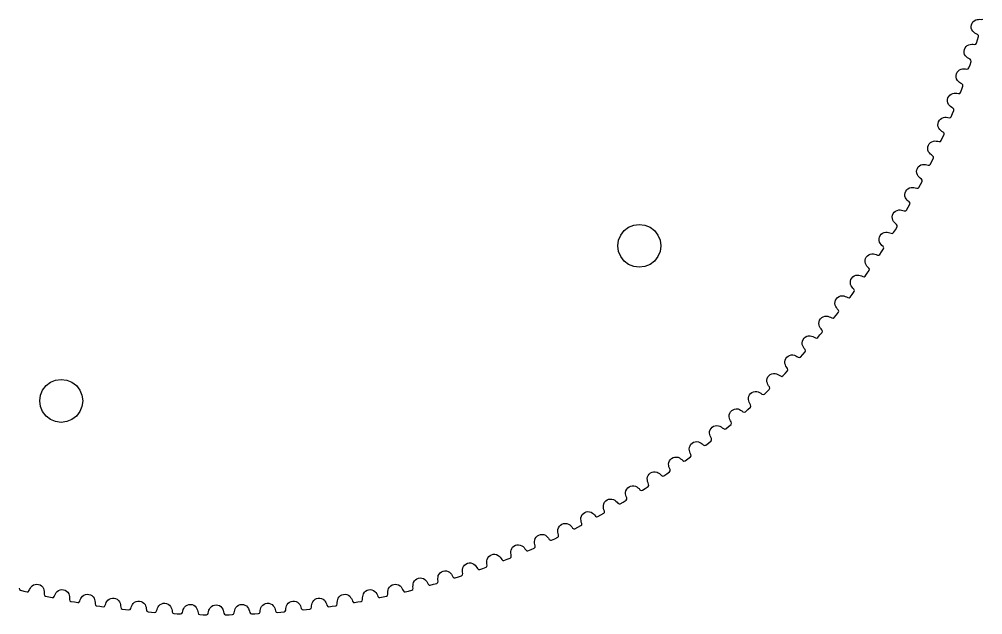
# Model space of a CAD drawing. Header units: metres. Extents: x -61 to 61, y -61 to 61.
# Drawn here: x -15.1 to 58.9, y -60.9 to -15.1 of the extents above; entities that cross this region are included whole.
import ezdxf

# ---------------------------------------------------------------- set-up
doc = ezdxf.new("R2010")
doc.units = ezdxf.units.M

msp = doc.modelspace()

# ---------------------------------------------------------------- linework, layer by layer
for p, q in [((58.0493, -15.5542), (58.0961, -15.4351)), ((58.0961, -15.4351), (58.1688, -15.3291)), ((58.1688, -15.3291), (58.2652, -15.2413)), ((58.2652, -15.2413), (58.3832, -15.1762)), ((58.3832, -15.1762), (58.4897, -15.1498)), ((58.4897, -15.1498), (58.5979, -15.1348)), ((58.5979, -15.1348), (58.7071, -15.1316)), ((58.7071, -15.1316), (58.8165, -15.1404)), ((58.8165, -15.1404), (58.9194, -15.1167)), ((58.0303, -15.6809), (58.0493, -15.5542)), ((58.0402, -15.809), (58.0303, -15.6809)), ((58.0798, -15.9333), (58.0402, -15.809)), ((58.1495, -16.0486), (58.0798, -15.9333)), ((58.2284, -16.1247), (58.1495, -16.0486)), ((58.3147, -16.1918), (58.2284, -16.1247)), ((58.4077, -16.2492), (58.3147, -16.1918)), ((58.5068, -16.2962), (58.4077, -16.2492)), ((58.3933, -17.0364), (58.4492, -16.9633)), ((58.4492, -16.9633), (58.5221, -16.7119)), ((58.5841, -16.3683), (58.5068, -16.2962)), ((58.5221, -16.7119), (58.5929, -16.4598)), ((58.5929, -16.4598), (58.5841, -16.3683)), ((57.4861, -17.5712), (57.5093, -17.4452)), ((57.4919, -17.6995), (57.4861, -17.5712)), ((57.5273, -17.8251), (57.4919, -17.6995)), ((57.5093, -17.4452), (57.56, -17.3277)), ((57.56, -17.3277), (57.6361, -17.2241)), ((57.6361, -17.2241), (57.7353, -17.1395)), ((57.7353, -17.1395), (57.8554, -17.0784)), ((57.8554, -17.0784), (57.9627, -17.0554)), ((57.9627, -17.0554), (58.0714, -17.044)), ((58.0714, -17.044), (58.1806, -17.0443)), ((58.1806, -17.0443), (58.2896, -17.0567)), ((58.2896, -17.0567), (58.3933, -17.0364)), ((57.5932, -17.9426), (57.5273, -17.8251)), ((57.6697, -18.0212), (57.5932, -17.9426)), ((57.7537, -18.0912), (57.6697, -18.0212)), ((57.8447, -18.1516), (57.7537, -18.0912)), ((57.9422, -18.2018), (57.8447, -18.1516)), ((58.0171, -18.2763), (57.9422, -18.2018)), ((57.944, -18.6177), (58.023, -18.3681)), ((58.023, -18.3681), (58.0171, -18.2763)), ((56.9077, -19.3176), (56.9623, -19.2017)), ((56.9623, -19.2017), (57.0417, -19.1007)), ((57.0417, -19.1007), (57.1436, -19.0193)), ((57.1436, -19.0193), (57.2656, -18.9622)), ((57.2656, -18.9622), (57.3736, -18.9428)), ((57.3736, -18.9428), (57.4826, -18.9349)), ((57.4826, -18.9349), (57.5918, -18.9388)), ((57.5918, -18.9388), (57.7003, -18.9548)), ((57.7003, -18.9548), (57.8046, -18.9378)), ((57.8046, -18.9378), (57.8629, -18.8666)), ((57.8629, -18.8666), (57.944, -18.6177)), ((56.8804, -19.4427), (56.9077, -19.3176)), ((56.882, -19.5712), (56.8804, -19.4427)), ((56.9133, -19.6978), (56.882, -19.5712)), ((56.9753, -19.8174), (56.9133, -19.6978)), ((57.0492, -19.8985), (56.9753, -19.8174)), ((57.1308, -19.9711), (57.0492, -19.8985)), ((57.2198, -20.0345), (57.1308, -19.9711)), ((57.2146, -20.7497), (57.3038, -20.5036)), ((57.3157, -20.0879), (57.2198, -20.0345)), ((57.3038, -20.5036), (57.391, -20.2568)), ((57.3881, -20.1648), (57.3157, -20.0879)), ((57.391, -20.2568), (57.3881, -20.1648)), ((56.2112, -21.4218), (56.2139, -21.2934)), ((56.2384, -21.5494), (56.2112, -21.4218)), ((56.2139, -21.2934), (56.2452, -21.1692)), ((56.2452, -21.1692), (56.3035, -21.0552)), ((56.3035, -21.0552), (56.3862, -20.9568)), ((56.3862, -20.9568), (56.4907, -20.8788)), ((56.4907, -20.8788), (56.6145, -20.8257)), ((56.6145, -20.8257), (56.7231, -20.8098)), ((56.7231, -20.8098), (56.8323, -20.8055)), ((56.8323, -20.8055), (56.9413, -20.813)), ((56.9413, -20.813), (57.0492, -20.8325)), ((57.0492, -20.8325), (57.154, -20.819)), ((57.154, -20.819), (57.2146, -20.7497)), ((56.2964, -21.6709), (56.2384, -21.5494)), ((56.3676, -21.7544), (56.2964, -21.6709)), ((56.4468, -21.8297), (56.3676, -21.7544)), ((56.5337, -21.896), (56.4468, -21.8297)), ((56.6277, -21.9524), (56.5337, -21.896)), ((56.6022, -22.3676), (56.6974, -22.1237)), ((56.6976, -22.0317), (56.6277, -21.9524)), ((56.6974, -22.1237), (56.6976, -22.0317)), ((55.5224, -22.9981), (55.5844, -22.8861)), ((55.5844, -22.8861), (55.6703, -22.7905)), ((55.6703, -22.7905), (55.7773, -22.716)), ((55.7773, -22.716), (55.9028, -22.6669)), ((55.9028, -22.6669), (56.0118, -22.6546)), ((56.0118, -22.6546), (56.1211, -22.6539)), ((56.1211, -22.6539), (56.2298, -22.6649)), ((56.2298, -22.6649), (56.3371, -22.688)), ((56.3371, -22.688), (56.4422, -22.6779)), ((56.4422, -22.6779), (56.505, -22.6107)), ((56.505, -22.6107), (56.6022, -22.3676)), ((55.4802, -23.2495), (55.487, -23.1212)), ((55.5032, -23.3779), (55.4802, -23.2495)), ((55.487, -23.1212), (55.5224, -22.9981)), ((55.5572, -23.5013), (55.5032, -23.3779)), ((55.6256, -23.5871), (55.5572, -23.5013)), ((55.7023, -23.6649), (55.6256, -23.5871)), ((55.787, -23.7339), (55.7023, -23.6649)), ((55.735, -24.4473), (55.8401, -24.2076)), ((55.8791, -23.7935), (55.787, -23.7339)), ((55.8401, -24.2076), (55.9432, -23.9669)), ((55.9464, -23.875), (55.8791, -23.7935)), ((55.9432, -23.9669), (55.9464, -23.875)), ((54.6898, -25.0523), (54.7008, -24.9243)), ((54.7085, -25.1814), (54.6898, -25.0523)), ((54.7008, -24.9243), (54.7402, -24.8025)), ((54.7402, -24.8025), (54.8059, -24.6925)), ((54.8059, -24.6925), (54.8948, -24.5998)), ((54.8948, -24.5998), (55.0042, -24.5288)), ((55.0042, -24.5288), (55.1313, -24.4839)), ((55.1313, -24.4839), (55.2406, -24.4752)), ((55.2406, -24.4752), (55.3499, -24.478)), ((55.3499, -24.478), (55.4581, -24.4926)), ((55.4581, -24.4926), (55.5646, -24.5191)), ((55.5646, -24.5191), (55.67, -24.5125)), ((55.67, -24.5125), (55.735, -24.4473)), ((54.7585, -25.3065), (54.7085, -25.1814)), ((54.8241, -25.3945), (54.7585, -25.3065)), ((54.8982, -25.4748), (54.8241, -25.3945)), ((54.9806, -25.5465), (54.8982, -25.4748)), ((55.0707, -25.6091), (54.9806, -25.5465)), ((55.0181, -26.0216), (55.1291, -25.7845)), ((55.1353, -25.6927), (55.0707, -25.6091)), ((55.1291, -25.7845), (55.1353, -25.6927)), ((53.856, -26.7007), (53.8994, -26.5802)), ((53.8994, -26.5802), (53.9686, -26.4725)), ((53.9686, -26.4725), (54.0605, -26.3827)), ((54.0605, -26.3827), (54.1722, -26.3154)), ((54.1722, -26.3154), (54.3006, -26.2746)), ((54.3006, -26.2746), (54.4102, -26.2695)), ((54.4102, -26.2695), (54.5193, -26.2759)), ((54.5193, -26.2759), (54.6271, -26.294)), ((54.6271, -26.294), (54.7326, -26.324)), ((54.7326, -26.324), (54.8382, -26.3208)), ((54.8382, -26.3208), (54.9052, -26.2579)), ((54.9052, -26.2579), (55.0181, -26.0216)), ((53.8408, -26.8283), (53.856, -26.7007)), ((53.8553, -26.9579), (53.8408, -26.8283)), ((53.9012, -27.0846), (53.8553, -26.9579)), ((53.9638, -27.1747), (53.9012, -27.0846)), ((54.0353, -27.2573), (53.9638, -27.1747)), ((54.1153, -27.3318), (54.0353, -27.2573)), ((54.2033, -27.3972), (54.1153, -27.3318)), ((54.2651, -27.4829), (54.2033, -27.3972)), ((53.0736, -28.2241), (53.1684, -28.1374)), ((53.1684, -28.1374), (53.2822, -28.0737)), ((53.2822, -28.0737), (53.4119, -28.0372)), ((53.4119, -28.0372), (53.5216, -28.0357)), ((53.5216, -28.0357), (53.6304, -28.0456)), ((53.6304, -28.0456), (53.7375, -28.0673)), ((53.7375, -28.0673), (53.842, -28.1007)), ((53.842, -28.1007), (53.9476, -28.101)), ((53.9476, -28.101), (54.0167, -28.0403)), ((54.0167, -28.0403), (54.1373, -27.8078)), ((54.1373, -27.8078), (54.256, -27.5745)), ((54.256, -27.5745), (54.2651, -27.4829)), ((52.9342, -28.5756), (52.9536, -28.4486)), ((52.9445, -28.7056), (52.9342, -28.5756)), ((52.9862, -28.8337), (52.9445, -28.7056)), ((52.9536, -28.4486), (53.0008, -28.3295)), ((53.0458, -28.9258), (52.9862, -28.8337)), ((53.0008, -28.3295), (53.0736, -28.2241)), ((53.1146, -29.0107), (53.0458, -28.9258)), ((53.0703, -29.7926), (53.1984, -29.5643)), ((53.192, -29.0878), (53.1146, -29.0107)), ((53.2779, -29.156), (53.192, -29.0878)), ((53.1984, -29.5643), (53.3247, -29.3349)), ((53.3368, -29.2437), (53.2779, -29.156)), ((53.3247, -29.3349), (53.3368, -29.2437)), ((51.9709, -30.2922), (51.9944, -30.1659)), ((51.9769, -30.4225), (51.9709, -30.2922)), ((51.9944, -30.1659), (52.0455, -30.0485)), ((52.0455, -30.0485), (52.1217, -29.9455)), ((52.1217, -29.9455), (52.2193, -29.862)), ((52.2193, -29.862), (52.3351, -29.8021)), ((52.3351, -29.8021), (52.4659, -29.7698)), ((52.4659, -29.7698), (52.5756, -29.7718)), ((52.5756, -29.7718), (52.6841, -29.7854)), ((52.6841, -29.7854), (52.7904, -29.8105)), ((52.7904, -29.8105), (52.8937, -29.8473)), ((52.8937, -29.8473), (52.9993, -29.8511)), ((52.9993, -29.8511), (53.0703, -29.7926)), ((31.3602, -31.3602), (31.7019, -31.098)), ((31.7019, -31.098), (32.0999, -30.9331)), ((32.0999, -30.9331), (32.5269, -30.8769)), ((32.5269, -30.8769), (32.9539, -30.9331)), ((32.9539, -30.9331), (33.3519, -31.098)), ((33.3519, -31.098), (33.6936, -31.3602)), ((52.0144, -30.5519), (51.9769, -30.4225)), ((52.071, -30.6459), (52.0144, -30.5519)), ((52.1369, -30.7331), (52.071, -30.6459)), ((52.2118, -30.8126), (52.1369, -30.7331)), ((52.2026, -31.2891), (52.3363, -31.0639)), ((52.2954, -30.8836), (52.2118, -30.8126)), ((52.3514, -30.9732), (52.2954, -30.8836)), ((52.3363, -31.0639), (52.3514, -30.9732)), ((30.9331, -32.0999), (31.098, -31.7019)), ((31.098, -31.7019), (31.3602, -31.3602)), ((33.6936, -31.3602), (33.9558, -31.7019)), ((33.9558, -31.7019), (34.1207, -32.0999)), ((50.9796, -31.851), (51.0345, -31.7353)), ((51.0345, -31.7353), (51.114, -31.6349)), ((51.114, -31.6349), (51.2143, -31.5546)), ((51.2143, -31.5546), (51.332, -31.4985)), ((51.332, -31.4985), (51.4638, -31.4705)), ((51.4638, -31.4705), (51.5733, -31.4761)), ((51.5733, -31.4761), (51.6813, -31.4932)), ((51.6813, -31.4932), (51.7868, -31.5218)), ((51.7868, -31.5218), (51.8888, -31.562)), ((51.8888, -31.562), (51.9942, -31.5692)), ((51.9942, -31.5692), (52.0671, -31.513)), ((52.0671, -31.513), (52.2026, -31.2891)), ((30.8769, -32.5269), (30.9331, -32.0999)), ((30.9331, -32.9539), (30.8769, -32.5269)), ((34.1207, -32.0999), (34.1769, -32.5269)), ((34.1769, -32.5269), (34.1207, -32.9539)), ((50.9519, -31.9764), (50.9796, -31.851)), ((50.9537, -32.1069), (50.9519, -31.9764)), ((50.9869, -32.2374), (50.9537, -32.1069)), ((51.0404, -32.3332), (50.9869, -32.2374)), ((51.1035, -32.4225), (51.0404, -32.3332)), ((51.1757, -32.5044), (51.1035, -32.4225)), ((51.2569, -32.5781), (51.1757, -32.5044)), ((51.31, -32.6695), (51.2569, -32.5781)), ((31.098, -33.3519), (30.9331, -32.9539)), ((34.1207, -32.9539), (33.9558, -33.3519)), ((49.9688, -33.3881), (50.0516, -33.2903)), ((50.0516, -33.2903), (50.1544, -33.2133)), ((50.1544, -33.2133), (50.2739, -33.1611)), ((50.2739, -33.1611), (50.4066, -33.1375)), ((50.4066, -33.1375), (50.5159, -33.1467)), ((50.5159, -33.1467), (50.6232, -33.1673)), ((50.6232, -33.1673), (50.7277, -33.1993)), ((50.7277, -33.1993), (50.8284, -33.2428)), ((50.8284, -33.2428), (50.9335, -33.2535)), ((50.9335, -33.2535), (51.0082, -33.1998)), ((51.0082, -33.1998), (51.1509, -32.9803)), ((51.1509, -32.9803), (51.2919, -32.7597)), ((51.2919, -32.7597), (51.31, -32.6695)), ((31.3602, -33.6936), (31.098, -33.3519)), ((31.7019, -33.9558), (31.3602, -33.6936)), ((32.0999, -34.1207), (31.7019, -33.9558)), ((33.3519, -33.9558), (32.9539, -34.1207)), ((33.6936, -33.6936), (33.3519, -33.9558)), ((33.9558, -33.3519), (33.6936, -33.6936)), ((49.8759, -33.7568), (49.8784, -33.6264)), ((49.9048, -33.8884), (49.8759, -33.7568)), ((49.8784, -33.6264), (49.9102, -33.502)), ((49.9551, -33.9859), (49.9048, -33.8884)), ((49.9102, -33.502), (49.9688, -33.3881)), ((50.0153, -34.0772), (49.9551, -33.9859)), ((32.5269, -34.1769), (32.0999, -34.1207)), ((32.9539, -34.1207), (32.5269, -34.1769)), ((49.0408, -34.8366), (49.162, -34.7883)), ((49.162, -34.7883), (49.2953, -34.769)), ((49.2953, -34.769), (49.4043, -34.7818)), ((49.4043, -34.7818), (49.5109, -34.8059)), ((49.8946, -34.851), (50.0445, -34.6363)), ((50.0848, -34.1614), (50.0153, -34.0772)), ((50.0445, -34.6363), (50.1926, -34.4204)), ((50.1636, -34.2378), (50.0848, -34.1614)), ((50.2136, -34.3308), (50.1636, -34.2378)), ((50.1926, -34.4204), (50.2136, -34.3308)), ((48.7447, -35.3706), (48.7515, -35.2404)), ((48.7693, -35.5031), (48.7447, -35.3706)), ((48.7515, -35.2404), (48.7873, -35.117)), ((48.8164, -35.6022), (48.7693, -35.5031)), ((48.7873, -35.117), (48.8497, -35.0052)), ((48.8497, -35.0052), (48.9355, -34.9101)), ((48.9355, -34.9101), (49.0408, -34.8366)), ((49.5109, -34.8059), (49.6143, -34.8413)), ((49.6143, -34.8413), (49.7135, -34.8881)), ((49.7135, -34.8881), (49.8182, -34.9022)), ((49.8182, -34.9022), (49.8946, -34.851)), ((48.7276, -36.4648), (48.8844, -36.2551)), ((48.8735, -35.6954), (48.8164, -35.6022)), ((48.9403, -35.7819), (48.8735, -35.6954)), ((48.8844, -36.2551), (49.0395, -36.0442)), ((49.0165, -35.8607), (48.9403, -35.7819)), ((49.0634, -35.9554), (49.0165, -35.8607)), ((49.0395, -36.0442), (49.0634, -35.9554)), ((47.5613, -36.9466), (47.5723, -36.8166)), ((47.5816, -37.0798), (47.5613, -36.9466)), ((47.5723, -36.8166), (47.6122, -36.6945)), ((47.6122, -36.6945), (47.6782, -36.5847)), ((47.6782, -36.5847), (47.7671, -36.4926)), ((47.7671, -36.4926), (47.8748, -36.4225)), ((47.8748, -36.4225), (47.9974, -36.3782)), ((47.9974, -36.3782), (48.1313, -36.3633)), ((48.1313, -36.3633), (48.2398, -36.3796)), ((48.2398, -36.3796), (48.3456, -36.4072)), ((48.3456, -36.4072), (48.4477, -36.446)), ((48.4477, -36.446), (48.5453, -36.496)), ((48.5453, -36.496), (48.6495, -36.5135)), ((48.6495, -36.5135), (48.7276, -36.4648)), ((47.6254, -37.1803), (47.5816, -37.0798)), ((47.6794, -37.2754), (47.6254, -37.1803)), ((47.672, -37.8352), (47.8339, -37.6294)), ((47.7433, -37.364), (47.6794, -37.2754)), ((47.8169, -37.4453), (47.7433, -37.364)), ((47.8607, -37.5415), (47.8169, -37.4453)), ((47.8339, -37.6294), (47.8607, -37.5415)), ((46.327, -38.483), (46.3423, -38.3534)), ((46.3429, -38.6168), (46.327, -38.483)), ((46.3423, -38.3534), (46.386, -38.2327)), ((46.386, -38.2327), (46.4556, -38.1252)), ((46.4556, -38.1252), (46.5475, -38.0359)), ((46.5475, -38.0359), (46.6574, -37.9694)), ((46.6574, -37.9694), (46.7815, -37.9292)), ((46.7815, -37.9292), (46.9158, -37.9187)), ((46.9158, -37.9187), (47.0237, -37.9385)), ((47.0237, -37.9385), (47.1285, -37.9695)), ((47.1285, -37.9695), (47.2293, -38.0116)), ((47.2293, -38.0116), (47.3252, -38.0648)), ((47.3252, -38.0648), (47.4288, -38.0857)), ((47.4288, -38.0857), (47.5084, -38.0396)), ((47.5084, -38.0396), (47.672, -37.8352)), ((46.3834, -38.7187), (46.3429, -38.6168)), ((46.4343, -38.8154), (46.3834, -38.7187)), ((46.4085, -39.3747), (46.5771, -39.1744)), ((46.4952, -38.9061), (46.4343, -38.8154)), ((46.5661, -38.9898), (46.4952, -38.9061)), ((46.6068, -39.0873), (46.5661, -38.9898)), ((46.5771, -39.1744), (46.6068, -39.0873)), ((45.043, -39.9781), (45.0625, -39.8492)), ((45.0546, -40.1124), (45.043, -39.9781)), ((45.0625, -39.8492), (45.1103, -39.7299)), ((45.1103, -39.7299), (45.1833, -39.6247)), ((45.1833, -39.6247), (45.2781, -39.5386)), ((45.2781, -39.5386), (45.3901, -39.4757)), ((45.3901, -39.4757), (45.5154, -39.4395)), ((45.5154, -39.4395), (45.65, -39.4334)), ((45.65, -39.4334), (45.7572, -39.4568)), ((45.7572, -39.4568), (45.8609, -39.4912)), ((45.8609, -39.4912), (45.9603, -39.5366)), ((45.9603, -39.5366), (46.0544, -39.5929)), ((46.0544, -39.5929), (46.1573, -39.6171)), ((46.1573, -39.6171), (46.2384, -39.5736)), ((46.2384, -39.5736), (46.4085, -39.3747)), ((45.0917, -40.2156), (45.0546, -40.1124)), ((45.1394, -40.3139), (45.0917, -40.2156)), ((45.0954, -40.8721), (45.2704, -40.6774)), ((45.1974, -40.4065), (45.1394, -40.3139)), ((45.2655, -40.4925), (45.1974, -40.4065)), ((45.3029, -40.5913), (45.2655, -40.4925)), ((45.2704, -40.6774), (45.3029, -40.5913)), ((43.7109, -41.4305), (43.7346, -41.3022)), ((43.718, -41.565), (43.7109, -41.4305)), ((43.7346, -41.3022), (43.7862, -41.1846)), ((43.7862, -41.1846), (43.8627, -41.0819)), ((43.8627, -41.0819), (43.9602, -40.9988)), ((43.9602, -40.9988), (44.0742, -40.9397)), ((44.0742, -40.9397), (44.2006, -40.9076)), ((44.2006, -40.9076), (44.3353, -40.9059)), ((44.3353, -40.9059), (44.4417, -40.9328)), ((44.4417, -40.9328), (44.5443, -40.9706)), ((44.5443, -40.9706), (44.6421, -41.0192)), ((44.6421, -41.0192), (44.7343, -41.0785)), ((44.7343, -41.0785), (44.8363, -41.1061)), ((44.8363, -41.1061), (44.9187, -41.0654)), ((44.9187, -41.0654), (45.0954, -40.8721)), ((43.7518, -41.6694), (43.718, -41.565)), ((43.7339, -42.3257), (43.9153, -42.1368)), ((43.7962, -41.7693), (43.7518, -41.6694)), ((43.8511, -41.8637), (43.7962, -41.7693)), ((43.9164, -41.9519), (43.8511, -41.8637)), ((43.9153, -42.1368), (43.9506, -42.0519)), ((43.9506, -42.0519), (43.9164, -41.9519)), ((-12.7307, -43.0036), (-12.3327, -42.8388)), ((-12.3327, -42.8388), (-11.9057, -42.7826)), ((-11.9057, -42.7826), (-11.4786, -42.8388)), ((-11.4786, -42.8388), (-11.0807, -43.0036)), ((42.3319, -42.8385), (42.3598, -42.7111)), ((42.3346, -42.9732), (42.3319, -42.8385)), ((42.3598, -42.7111), (42.4152, -42.5952)), ((42.4152, -42.5952), (42.495, -42.495)), ((42.495, -42.495), (42.5952, -42.4152)), ((42.5952, -42.4152), (42.7111, -42.3598)), ((42.7111, -42.3598), (42.8385, -42.3319)), ((42.8385, -42.3319), (42.9732, -42.3346)), ((42.9732, -42.3346), (43.0786, -42.365)), ((43.0786, -42.365), (43.1799, -42.4061)), ((43.1799, -42.4061), (43.2761, -42.4579)), ((43.2761, -42.4579), (43.3663, -42.5202)), ((43.3663, -42.5202), (43.4674, -42.5511)), ((43.4674, -42.5511), (43.5511, -42.513)), ((43.5511, -42.513), (43.7339, -42.3257)), ((-13.4995, -44.0055), (-13.3346, -43.6076)), ((-13.3346, -43.6076), (-13.0724, -43.2659)), ((-13.0724, -43.2659), (-12.7307, -43.0036)), ((-11.0807, -43.0036), (-10.7389, -43.2659)), ((-10.7389, -43.2659), (-10.4767, -43.6076)), ((-10.4767, -43.6076), (-10.3119, -44.0055)), ((42.3257, -43.7339), (42.513, -43.5511)), ((42.365, -43.0786), (42.3346, -42.9732)), ((42.4061, -43.1799), (42.365, -43.0786)), ((42.4579, -43.2761), (42.4061, -43.1799)), ((42.5202, -43.3663), (42.4579, -43.2761)), ((42.513, -43.5511), (42.5511, -43.4674)), ((42.5511, -43.4674), (42.5202, -43.3663)), ((-13.5557, -44.4326), (-13.4995, -44.0055)), ((-10.3119, -44.0055), (-10.2557, -44.4326)), ((40.9059, -44.3353), (40.9076, -44.2006)), ((40.9328, -44.4417), (40.9059, -44.3353)), ((40.9076, -44.2006), (40.9397, -44.0742)), ((40.9397, -44.0742), (40.9988, -43.9602)), ((40.9988, -43.9602), (41.0819, -43.8627)), ((41.0819, -43.8627), (41.1846, -43.7862)), ((41.1846, -43.7862), (41.3022, -43.7346)), ((41.3022, -43.7346), (41.4305, -43.7109)), ((41.4305, -43.7109), (41.565, -43.718)), ((41.565, -43.718), (41.6694, -43.7518)), ((41.6694, -43.7518), (41.7693, -43.7962)), ((41.7693, -43.7962), (41.8637, -43.8511)), ((41.8637, -43.8511), (41.9519, -43.9164)), ((41.9519, -43.9164), (42.0519, -43.9506)), ((42.0519, -43.9506), (42.1368, -43.9153)), ((42.1368, -43.9153), (42.3257, -43.7339)), ((-13.4995, -44.8596), (-13.5557, -44.4326)), ((-13.3346, -45.2576), (-13.4995, -44.8596)), ((-10.3119, -44.8596), (-10.4767, -45.2576)), ((-10.2557, -44.4326), (-10.3119, -44.8596)), ((39.6247, -45.1833), (39.7299, -45.1103)), ((39.7299, -45.1103), (39.8492, -45.0625)), ((39.8492, -45.0625), (39.9781, -45.043)), ((39.9781, -45.043), (40.1124, -45.0546)), ((40.1124, -45.0546), (40.2156, -45.0917)), ((40.2156, -45.0917), (40.3139, -45.1394)), ((40.3139, -45.1394), (40.4065, -45.1974)), ((40.6774, -45.2704), (40.8721, -45.0954)), ((40.8721, -45.0954), (41.0654, -44.9187)), ((40.9706, -44.5443), (40.9328, -44.4417)), ((41.0192, -44.6421), (40.9706, -44.5443)), ((41.0785, -44.7343), (41.0192, -44.6421)), ((41.0654, -44.9187), (41.1061, -44.8363)), ((41.1061, -44.8363), (41.0785, -44.7343)), ((-13.0724, -45.5993), (-13.3346, -45.2576)), ((-12.7307, -45.8615), (-13.0724, -45.5993)), ((-12.3327, -46.0264), (-12.7307, -45.8615)), ((-11.0807, -45.8615), (-11.4786, -46.0264)), ((-10.7389, -45.5993), (-11.0807, -45.8615)), ((-10.4767, -45.2576), (-10.7389, -45.5993)), ((39.4334, -45.65), (39.4395, -45.5154)), ((39.4568, -45.7572), (39.4334, -45.65)), ((39.4395, -45.5154), (39.4757, -45.3901)), ((39.4912, -45.8609), (39.4568, -45.7572)), ((39.4757, -45.3901), (39.5386, -45.2781)), ((39.5366, -45.9603), (39.4912, -45.8609)), ((39.5386, -45.2781), (39.6247, -45.1833)), ((40.4065, -45.1974), (40.4925, -45.2655)), ((40.4925, -45.2655), (40.5913, -45.3029)), ((40.5913, -45.3029), (40.6774, -45.2704)), ((-11.9057, -46.0826), (-12.3327, -46.0264)), ((-11.4786, -46.0264), (-11.9057, -46.0826)), ((37.9694, -46.6574), (38.0359, -46.5475)), ((38.0359, -46.5475), (38.1252, -46.4556)), ((38.1252, -46.4556), (38.2327, -46.386)), ((38.2327, -46.386), (38.3534, -46.3423)), ((38.3534, -46.3423), (38.483, -46.327)), ((38.483, -46.327), (38.6168, -46.3429)), ((38.6168, -46.3429), (38.7187, -46.3834)), ((38.7187, -46.3834), (38.8154, -46.4343)), ((38.8154, -46.4343), (38.9061, -46.4952)), ((38.9061, -46.4952), (38.9898, -46.5661)), ((38.9898, -46.5661), (39.0873, -46.6068)), ((39.0873, -46.6068), (39.1744, -46.5771)), ((39.1744, -46.5771), (39.3747, -46.4085)), ((39.3747, -46.4085), (39.5736, -46.2384)), ((39.5929, -46.0544), (39.5366, -45.9603)), ((39.5736, -46.2384), (39.6171, -46.1573)), ((39.6171, -46.1573), (39.5929, -46.0544)), ((37.9187, -46.9158), (37.9292, -46.7815)), ((37.9385, -47.0237), (37.9187, -46.9158)), ((37.9292, -46.7815), (37.9694, -46.6574)), ((37.9695, -47.1285), (37.9385, -47.0237)), ((38.0116, -47.2293), (37.9695, -47.1285)), ((38.0648, -47.3252), (38.0116, -47.2293)), ((38.0857, -47.4288), (38.0648, -47.3252)), ((36.3633, -48.1313), (36.3782, -47.9974)), ((36.3782, -47.9974), (36.4225, -47.8748)), ((36.4225, -47.8748), (36.4926, -47.7671)), ((36.4926, -47.7671), (36.5847, -47.6782)), ((36.5847, -47.6782), (36.6945, -47.6122)), ((36.6945, -47.6122), (36.8166, -47.5723)), ((36.8166, -47.5723), (36.9466, -47.5613)), ((36.9466, -47.5613), (37.0798, -47.5816)), ((37.0798, -47.5816), (37.1803, -47.6254)), ((37.1803, -47.6254), (37.2754, -47.6794)), ((37.2754, -47.6794), (37.364, -47.7433)), ((37.364, -47.7433), (37.4453, -47.8169)), ((37.4453, -47.8169), (37.5415, -47.8607)), ((37.5415, -47.8607), (37.6294, -47.8339)), ((37.6294, -47.8339), (37.8352, -47.672)), ((37.8352, -47.672), (38.0396, -47.5084)), ((38.0396, -47.5084), (38.0857, -47.4288)), ((34.9101, -48.9355), (35.0052, -48.8497)), ((35.0052, -48.8497), (35.117, -48.7873)), ((35.117, -48.7873), (35.2404, -48.7515)), ((35.2404, -48.7515), (35.3706, -48.7447)), ((35.3706, -48.7447), (35.5031, -48.7693)), ((35.5031, -48.7693), (35.6022, -48.8164)), ((35.6022, -48.8164), (35.6954, -48.8735)), ((36.2551, -48.8844), (36.4648, -48.7276)), ((36.3796, -48.2398), (36.3633, -48.1313)), ((36.4072, -48.3456), (36.3796, -48.2398)), ((36.446, -48.4477), (36.4072, -48.3456)), ((36.496, -48.5453), (36.446, -48.4477)), ((36.4648, -48.7276), (36.5135, -48.6495)), ((36.5135, -48.6495), (36.496, -48.5453)), ((34.769, -49.2953), (34.7883, -49.162)), ((34.7818, -49.4043), (34.769, -49.2953)), ((34.8059, -49.5109), (34.7818, -49.4043)), ((34.7883, -49.162), (34.8366, -49.0408)), ((34.8413, -49.6143), (34.8059, -49.5109)), ((34.8366, -49.0408), (34.9101, -48.9355)), ((35.6954, -48.8735), (35.7819, -48.9403)), ((35.7819, -48.9403), (35.8607, -49.0165)), ((35.8607, -49.0165), (35.9554, -49.0634)), ((35.9554, -49.0634), (36.0442, -49.0395)), ((36.0442, -49.0395), (36.2551, -48.8844)), ((33.1375, -50.4066), (33.1611, -50.2739)), ((33.1611, -50.2739), (33.2133, -50.1544)), ((33.2133, -50.1544), (33.2903, -50.0516)), ((33.2903, -50.0516), (33.3881, -49.9688)), ((33.3881, -49.9688), (33.502, -49.9102)), ((33.502, -49.9102), (33.6264, -49.8784)), ((33.6264, -49.8784), (33.7568, -49.8759)), ((33.7568, -49.8759), (33.8884, -49.9048)), ((33.8884, -49.9048), (33.9859, -49.9551)), ((33.9859, -49.9551), (34.0772, -50.0153)), ((34.0772, -50.0153), (34.1614, -50.0848)), ((34.1614, -50.0848), (34.2378, -50.1636)), ((34.2378, -50.1636), (34.3308, -50.2136)), ((34.3308, -50.2136), (34.4204, -50.1926)), ((34.4204, -50.1926), (34.6363, -50.0445)), ((34.6363, -50.0445), (34.851, -49.8946)), ((34.8881, -49.7135), (34.8413, -49.6143)), ((34.851, -49.8946), (34.9022, -49.8182)), ((34.9022, -49.8182), (34.8881, -49.7135)), ((31.6349, -51.114), (31.7353, -51.0345)), ((31.7353, -51.0345), (31.851, -50.9796)), ((31.851, -50.9796), (31.9764, -50.9519)), ((31.9764, -50.9519), (32.1069, -50.9537)), ((32.1069, -50.9537), (32.2374, -50.9869)), ((32.2374, -50.9869), (32.3332, -51.0404)), ((32.3332, -51.0404), (32.4225, -51.1035)), ((32.9803, -51.1509), (33.1998, -51.0082)), ((33.1467, -50.5159), (33.1375, -50.4066)), ((33.1673, -50.6232), (33.1467, -50.5159)), ((33.1993, -50.7277), (33.1673, -50.6232)), ((33.2428, -50.8284), (33.1993, -50.7277)), ((33.1998, -51.0082), (33.2535, -50.9335)), ((33.2535, -50.9335), (33.2428, -50.8284)), ((31.4705, -51.4638), (31.4985, -51.332)), ((31.4761, -51.5733), (31.4705, -51.4638)), ((31.4932, -51.6813), (31.4761, -51.5733)), ((31.5218, -51.7868), (31.4932, -51.6813)), ((31.4985, -51.332), (31.5546, -51.2143)), ((31.562, -51.8888), (31.5218, -51.7868)), ((31.5546, -51.2143), (31.6349, -51.114)), ((32.4225, -51.1035), (32.5044, -51.1757)), ((32.5044, -51.1757), (32.5781, -51.2569)), ((32.5781, -51.2569), (32.6695, -51.31)), ((32.6695, -51.31), (32.7597, -51.2919)), ((32.7597, -51.2919), (32.9803, -51.1509)), ((29.7698, -52.4659), (29.8021, -52.3351)), ((29.7718, -52.5756), (29.7698, -52.4659)), ((29.8021, -52.3351), (29.862, -52.2193)), ((29.862, -52.2193), (29.9455, -52.1217)), ((29.9455, -52.1217), (30.0485, -52.0455)), ((30.0485, -52.0455), (30.1659, -51.9944)), ((30.1659, -51.9944), (30.2922, -51.9709)), ((30.2922, -51.9709), (30.4225, -51.9769)), ((30.4225, -51.9769), (30.5519, -52.0144)), ((30.5519, -52.0144), (30.6459, -52.071)), ((30.6459, -52.071), (30.7331, -52.1369)), ((30.7331, -52.1369), (30.8126, -52.2118)), ((30.8126, -52.2118), (30.8836, -52.2954)), ((30.8836, -52.2954), (30.9732, -52.3514)), ((30.9732, -52.3514), (31.0639, -52.3363)), ((31.0639, -52.3363), (31.2891, -52.2026)), ((31.2891, -52.2026), (31.513, -52.0671)), ((31.513, -52.0671), (31.5692, -51.9942)), ((31.5692, -51.9942), (31.562, -51.8888)), ((28.0372, -53.4119), (28.0737, -53.2822)), ((28.0737, -53.2822), (28.1374, -53.1684)), ((28.1374, -53.1684), (28.2241, -53.0736)), ((28.2241, -53.0736), (28.3295, -53.0008)), ((28.3295, -53.0008), (28.4486, -52.9536)), ((28.4486, -52.9536), (28.5756, -52.9342)), ((28.5756, -52.9342), (28.7056, -52.9445)), ((28.7056, -52.9445), (28.8337, -52.9862)), ((28.8337, -52.9862), (28.9258, -53.0458)), ((28.9258, -53.0458), (29.0107, -53.1146)), ((29.0107, -53.1146), (29.0878, -53.192)), ((29.0878, -53.192), (29.156, -53.2779)), ((29.156, -53.2779), (29.2437, -53.3368)), ((29.3349, -53.3247), (29.5643, -53.1984)), ((29.5643, -53.1984), (29.7926, -53.0703)), ((29.7854, -52.6841), (29.7718, -52.5756)), ((29.8105, -52.7904), (29.7854, -52.6841)), ((29.7926, -53.0703), (29.8511, -52.9993)), ((29.8473, -52.8937), (29.8105, -52.7904)), ((29.8511, -52.9993), (29.8473, -52.8937)), ((26.3827, -54.0605), (26.4725, -53.9686)), ((26.4725, -53.9686), (26.5802, -53.8994)), ((26.5802, -53.8994), (26.7007, -53.856)), ((26.7007, -53.856), (26.8283, -53.8408)), ((26.8283, -53.8408), (26.9579, -53.8553)), ((26.9579, -53.8553), (27.0846, -53.9012)), ((27.0846, -53.9012), (27.1747, -53.9638)), ((27.1747, -53.9638), (27.2573, -54.0353)), ((27.2573, -54.0353), (27.3318, -54.1153)), ((27.8078, -54.1373), (28.0403, -54.0167)), ((28.0357, -53.5216), (28.0372, -53.4119)), ((28.0456, -53.6304), (28.0357, -53.5216)), ((28.0403, -54.0167), (28.101, -53.9476)), ((28.0673, -53.7375), (28.0456, -53.6304)), ((28.1007, -53.842), (28.0673, -53.7375)), ((28.101, -53.9476), (28.1007, -53.842)), ((29.2437, -53.3368), (29.3349, -53.3247)), ((24.6925, -54.8059), (24.8025, -54.7402)), ((24.8025, -54.7402), (24.9243, -54.7008)), ((24.9243, -54.7008), (25.0523, -54.6898)), ((25.0523, -54.6898), (25.1814, -54.7085)), ((25.1814, -54.7085), (25.3065, -54.7585)), ((25.3065, -54.7585), (25.3945, -54.8241)), ((26.2695, -54.4102), (26.2746, -54.3006)), ((26.2759, -54.5193), (26.2695, -54.4102)), ((26.2746, -54.3006), (26.3154, -54.1722)), ((26.294, -54.6271), (26.2759, -54.5193)), ((26.324, -54.7326), (26.294, -54.6271)), ((26.3154, -54.1722), (26.3827, -54.0605)), ((26.3208, -54.8382), (26.324, -54.7326)), ((27.3318, -54.1153), (27.3972, -54.2033)), ((27.3972, -54.2033), (27.4829, -54.2651)), ((27.4829, -54.2651), (27.5745, -54.256)), ((27.5745, -54.256), (27.8078, -54.1373)), ((22.8861, -55.5844), (22.9981, -55.5224)), ((22.9981, -55.5224), (23.1212, -55.487)), ((23.1212, -55.487), (23.2495, -55.4802)), ((23.2495, -55.4802), (23.3779, -55.5032)), ((23.3779, -55.5032), (23.5013, -55.5572)), ((24.4752, -55.2406), (24.4839, -55.1313)), ((24.478, -55.3499), (24.4752, -55.2406)), ((24.4926, -55.4581), (24.478, -55.3499)), ((24.4839, -55.1313), (24.5288, -55.0042)), ((24.5191, -55.5646), (24.4926, -55.4581)), ((24.5288, -55.0042), (24.5998, -54.8948)), ((24.5998, -54.8948), (24.6925, -54.8059)), ((25.3945, -54.8241), (25.4748, -54.8982)), ((25.4748, -54.8982), (25.5465, -54.9806)), ((25.5465, -54.9806), (25.6091, -55.0707)), ((25.6091, -55.0707), (25.6927, -55.1353)), ((25.6927, -55.1353), (25.7845, -55.1291)), ((25.7845, -55.1291), (26.0216, -55.0181)), ((26.0216, -55.0181), (26.2579, -54.9052)), ((26.2579, -54.9052), (26.3208, -54.8382)), ((21.0552, -56.3035), (21.1692, -56.2452)), ((21.1692, -56.2452), (21.2934, -56.2139)), ((21.2934, -56.2139), (21.4218, -56.2112)), ((21.4218, -56.2112), (21.5494, -56.2384)), ((21.5494, -56.2384), (21.6709, -56.2964)), ((22.6539, -56.1211), (22.6546, -56.0118)), ((22.6649, -56.2298), (22.6539, -56.1211)), ((22.6546, -56.0118), (22.6669, -55.9028)), ((22.688, -56.3371), (22.6649, -56.2298)), ((22.6669, -55.9028), (22.716, -55.7773)), ((22.716, -55.7773), (22.7905, -55.6703)), ((22.7905, -55.6703), (22.8861, -55.5844)), ((23.5013, -55.5572), (23.5871, -55.6256)), ((23.5871, -55.6256), (23.6649, -55.7023)), ((23.6649, -55.7023), (23.7339, -55.787)), ((23.7339, -55.787), (23.7935, -55.8791)), ((23.7935, -55.8791), (23.875, -55.9464)), ((23.875, -55.9464), (23.9669, -55.9432)), ((23.9669, -55.9432), (24.2076, -55.8401)), ((24.2076, -55.8401), (24.4473, -55.735)), ((24.4473, -55.735), (24.5125, -55.67)), ((24.5125, -55.67), (24.5191, -55.5646)), ((19.1007, -57.0417), (19.2017, -56.9623)), ((19.2017, -56.9623), (19.3176, -56.9077)), ((19.3176, -56.9077), (19.4427, -56.8804)), ((19.4427, -56.8804), (19.5712, -56.882)), ((19.5712, -56.882), (19.6978, -56.9133)), ((19.6978, -56.9133), (19.8174, -56.9753)), ((19.8174, -56.9753), (19.8985, -57.0492)), ((20.8055, -56.8323), (20.8098, -56.7231)), ((20.813, -56.9413), (20.8055, -56.8323)), ((20.8098, -56.7231), (20.8257, -56.6145)), ((20.8325, -57.0492), (20.813, -56.9413)), ((20.8257, -56.6145), (20.8788, -56.4907)), ((20.8788, -56.4907), (20.9568, -56.3862)), ((20.9568, -56.3862), (21.0552, -56.3035)), ((21.6709, -56.2964), (21.7544, -56.3676)), ((21.7544, -56.3676), (21.8297, -56.4468)), ((21.8297, -56.4468), (21.896, -56.5337)), ((21.896, -56.5337), (21.9524, -56.6277)), ((21.9524, -56.6277), (22.0317, -56.6976)), ((22.0317, -56.6976), (22.1237, -56.6974)), ((22.1237, -56.6974), (22.3676, -56.6022)), ((22.3676, -56.6022), (22.6107, -56.505)), ((22.6107, -56.505), (22.6779, -56.4422)), ((22.6779, -56.4422), (22.688, -56.3371)), ((17.0784, -57.8554), (17.1395, -57.7353)), ((17.1395, -57.7353), (17.2241, -57.6361)), ((17.2241, -57.6361), (17.3277, -57.56)), ((17.3277, -57.56), (17.4452, -57.5093)), ((17.4452, -57.5093), (17.5712, -57.4861)), ((17.5712, -57.4861), (17.6995, -57.4919)), ((17.6995, -57.4919), (17.8251, -57.5273)), ((17.8251, -57.5273), (17.9426, -57.5932)), ((17.9426, -57.5932), (18.0212, -57.6697)), ((18.0212, -57.6697), (18.0912, -57.7537)), ((18.0912, -57.7537), (18.1516, -57.8447)), ((18.9349, -57.4826), (18.9428, -57.3736)), ((18.9388, -57.5918), (18.9349, -57.4826)), ((18.9378, -57.8046), (18.9548, -57.7003)), ((18.9548, -57.7003), (18.9388, -57.5918)), ((18.9428, -57.3736), (18.9622, -57.2656)), ((18.9622, -57.2656), (19.0193, -57.1436)), ((19.0193, -57.1436), (19.1007, -57.0417)), ((19.8985, -57.0492), (19.9711, -57.1308)), ((19.9711, -57.1308), (20.0345, -57.2198)), ((20.0345, -57.2198), (20.0879, -57.3157)), ((20.0879, -57.3157), (20.1648, -57.3881)), ((20.1648, -57.3881), (20.2568, -57.391)), ((20.2568, -57.391), (20.5036, -57.3038)), ((20.5036, -57.3038), (20.7497, -57.2146)), ((20.7497, -57.2146), (20.819, -57.154)), ((20.819, -57.154), (20.8325, -57.0492)), ((15.1348, -58.5979), (15.1498, -58.4897)), ((15.1498, -58.4897), (15.1762, -58.3832)), ((15.1762, -58.3832), (15.2413, -58.2652)), ((15.2413, -58.2652), (15.3291, -58.1688)), ((15.3291, -58.1688), (15.4351, -58.0961)), ((15.4351, -58.0961), (15.5542, -58.0493)), ((15.5542, -58.0493), (15.6809, -58.0303)), ((15.6809, -58.0303), (15.809, -58.0402)), ((15.809, -58.0402), (15.9333, -58.0798)), ((15.9333, -58.0798), (16.0486, -58.1495)), ((16.0486, -58.1495), (16.1247, -58.2284)), ((16.1247, -58.2284), (16.1918, -58.3147)), ((16.1918, -58.3147), (16.2492, -58.4077)), ((16.2492, -58.4077), (16.2962, -58.5068)), ((16.7119, -58.5221), (16.9633, -58.4492)), ((16.9633, -58.4492), (17.0364, -58.3933)), ((17.0364, -58.3933), (17.0567, -58.2896)), ((17.044, -58.0714), (17.0554, -57.9627)), ((17.0443, -58.1806), (17.044, -58.0714)), ((17.0567, -58.2896), (17.0443, -58.1806)), ((17.0554, -57.9627), (17.0784, -57.8554)), ((18.1516, -57.8447), (18.2018, -57.9422)), ((18.2018, -57.9422), (18.2763, -58.0171)), ((18.2763, -58.0171), (18.3681, -58.023)), ((18.3681, -58.023), (18.6177, -57.944)), ((18.6177, -57.944), (18.8666, -57.8629)), ((18.8666, -57.8629), (18.9378, -57.8046)), ((-15.1404, -58.8165), (-15.1167, -58.9194)), ((-15.1167, -58.9194), (-15.0418, -58.9729)), ((-15.0418, -58.9729), (-14.7881, -59.0376)), ((-14.7881, -59.0376), (-14.5339, -59.1001)), ((-14.5339, -59.1001), (-14.4427, -59.0882)), ((-14.4427, -59.0882), (-14.3732, -59.0086)), ((-14.3732, -59.0086), (-14.3295, -58.908)), ((-14.3295, -58.908), (-14.2751, -58.8133)), ((-14.2751, -58.8133), (-14.2109, -58.7249)), ((-14.2109, -58.7249), (-14.1374, -58.6434)), ((-14.1374, -58.6434), (-14.0244, -58.57)), ((-14.0244, -58.57), (-13.9015, -58.5264)), ((-13.9015, -58.5264), (-13.7738, -58.5123)), ((-13.7738, -58.5123), (-13.6466, -58.5271)), ((-13.6466, -58.5271), (-13.5259, -58.5701)), ((-13.5259, -58.5701), (-13.4177, -58.6392)), ((-13.4177, -58.6392), (-13.3267, -58.7327)), ((-13.3267, -58.7327), (-13.2579, -58.8485)), ((-13.2579, -58.8485), (-13.228, -58.954)), ((-13.228, -58.954), (-13.2094, -59.0618)), ((-13.2094, -59.0618), (-13.2026, -59.1708)), ((-13.2026, -59.1708), (-13.2079, -59.2803)), ((-12.3432, -59.2488), (-12.2818, -59.1584)), ((-12.2818, -59.1584), (-12.2111, -59.0746)), ((-12.2111, -59.0746), (-12.1006, -58.9975)), ((-12.1006, -58.9975), (-11.9791, -58.9499)), ((-11.9791, -58.9499), (-11.852, -58.9316)), ((-11.852, -58.9316), (-11.7243, -58.9423)), ((-11.7243, -58.9423), (-11.6023, -58.9813)), ((-11.6023, -58.9813), (-11.4919, -59.0468)), ((-11.4919, -59.0468), (-11.3979, -59.1373)), ((-11.3979, -59.1373), (-11.3253, -59.2508)), ((11.3253, -59.2508), (11.3979, -59.1373)), ((11.3979, -59.1373), (11.4919, -59.0468)), ((11.4919, -59.0468), (11.6023, -58.9813)), ((11.6023, -58.9813), (11.7243, -58.9423)), ((11.7243, -58.9423), (11.852, -58.9316)), ((11.852, -58.9316), (11.9791, -58.9499)), ((11.9791, -58.9499), (12.1006, -58.9975)), ((12.1006, -58.9975), (12.2111, -59.0746)), ((12.2111, -59.0746), (12.2818, -59.1584)), ((12.2818, -59.1584), (12.3432, -59.2488)), ((13.2026, -59.1708), (13.2094, -59.0618)), ((13.2079, -59.2803), (13.2026, -59.1708)), ((13.2094, -59.0618), (13.228, -58.954)), ((13.228, -58.954), (13.2579, -58.8485)), ((13.2579, -58.8485), (13.3267, -58.7327)), ((13.3267, -58.7327), (13.4177, -58.6392)), ((13.4177, -58.6392), (13.5259, -58.5701)), ((13.5259, -58.5701), (13.6466, -58.5271)), ((13.6466, -58.5271), (13.7738, -58.5123)), ((13.7738, -58.5123), (13.9015, -58.5264)), ((13.9015, -58.5264), (14.0244, -58.57)), ((14.0244, -58.57), (14.1374, -58.6434)), ((14.1374, -58.6434), (14.2109, -58.7249)), ((14.2109, -58.7249), (14.2751, -58.8133)), ((14.2751, -58.8133), (14.3295, -58.908)), ((14.3295, -58.908), (14.3732, -59.0086)), ((14.3732, -59.0086), (14.4427, -59.0882)), ((14.4427, -59.0882), (14.5339, -59.1001)), ((14.5339, -59.1001), (14.7881, -59.0376)), ((14.7881, -59.0376), (15.0418, -58.9729)), ((15.0418, -58.9729), (15.1167, -58.9194)), ((15.1167, -58.9194), (15.1404, -58.8165)), ((15.1316, -58.7071), (15.1348, -58.5979)), ((15.1404, -58.8165), (15.1316, -58.7071)), ((16.2962, -58.5068), (16.3683, -58.5841)), ((16.3683, -58.5841), (16.4598, -58.5929)), ((16.4598, -58.5929), (16.7119, -58.5221)), ((-13.2079, -59.2803), (-13.1808, -59.3825)), ((-13.1808, -59.3825), (-13.1042, -59.4335)), ((-13.1042, -59.4335), (-12.8486, -59.4898)), ((-12.8486, -59.4898), (-12.5924, -59.544)), ((-12.5924, -59.544), (-12.5016, -59.5292)), ((-12.5016, -59.5292), (-12.4348, -59.4473)), ((-12.4348, -59.4473), (-12.3944, -59.3454)), ((-12.3944, -59.3454), (-12.3432, -59.2488)), ((-11.3253, -59.2508), (-11.292, -59.3553)), ((-11.292, -59.3553), (-11.2699, -59.4623)), ((-11.2699, -59.4623), (-11.2595, -59.5711)), ((-11.2595, -59.5711), (-11.2612, -59.6808)), ((-11.2612, -59.6808), (-11.2308, -59.782)), ((-11.2308, -59.782), (-11.1526, -59.8304)), ((-11.1526, -59.8304), (-10.8952, -59.8783)), ((-10.8952, -59.8783), (-10.6375, -59.9241)), ((-10.6375, -59.9241), (-10.5472, -59.9063)), ((-10.5472, -59.9063), (-10.4831, -59.8223)), ((-10.4831, -59.8223), (-10.446, -59.7191)), ((-10.446, -59.7191), (-10.398, -59.621)), ((-10.398, -59.621), (-10.3397, -59.5285)), ((-10.3397, -59.5285), (-10.2717, -59.4425)), ((-10.2717, -59.4425), (-10.1637, -59.3618)), ((-10.1637, -59.3618), (-10.0439, -59.3103)), ((-10.0439, -59.3103), (-9.91743, -59.2878)), ((-9.91743, -59.2878), (-9.78952, -59.2943)), ((-9.78952, -59.2943), (-9.66632, -59.3293)), ((-9.66632, -59.3293), (-9.55376, -59.3912)), ((-9.55376, -59.3912), (-9.45688, -59.4785)), ((-9.45688, -59.4785), (-9.38062, -59.5896)), ((-9.38062, -59.5896), (-9.34387, -59.693)), ((-9.34387, -59.693), (-9.31833, -59.7992)), ((-9.31833, -59.7992), (-9.3044, -59.9076)), ((-9.3044, -59.9076), (-9.30249, -60.0173)), ((-8.4865, -60.0289), (-8.4417, -59.9293)), ((-8.4417, -59.9293), (-8.38641, -59.835)), ((-8.38641, -59.835), (-8.32124, -59.7467)), ((-8.32124, -59.7467), (-8.21603, -59.6626)), ((-8.21603, -59.6626), (-8.09796, -59.6072)), ((-8.09796, -59.6072), (-7.97229, -59.5806)), ((-7.97229, -59.5806), (-7.84422, -59.5829)), ((-7.84422, -59.5829), (-7.71994, -59.6138)), ((-7.71994, -59.6138), (-7.60542, -59.672)), ((-7.60542, -59.672), (-7.50572, -59.7561)), ((-7.50572, -59.7561), (-7.42587, -59.8646)), ((-7.42587, -59.8646), (-7.38577, -59.9667)), ((-7.38577, -59.9667), (-7.35677, -60.0721)), ((-6.36194, -59.987), (-6.25952, -59.8995)), ((-6.25952, -59.8995), (-6.14334, -59.8402)), ((-6.14334, -59.8402), (-6.01859, -59.8095)), ((-6.01859, -59.8095), (-5.89053, -59.8076)), ((-5.89053, -59.8076), (-5.7653, -59.8345)), ((-5.7653, -59.8345), (-5.64894, -59.8889)), ((-5.64894, -59.8889), (-5.54654, -59.9697)), ((-5.54654, -59.9697), (-5.46318, -60.0755)), ((-4.18213, -60.0092), (-4.05846, -59.9744)), ((-4.05846, -59.9744), (-3.93053, -59.9684)), ((-3.93053, -59.9684), (-3.80449, -59.9911)), ((3.80449, -59.9911), (3.93053, -59.9684)), ((3.93053, -59.9684), (4.05846, -59.9744)), ((4.05846, -59.9744), (4.18213, -60.0092)), ((5.46318, -60.0755), (5.54654, -59.9697)), ((5.54654, -59.9697), (5.64894, -59.8889)), ((5.64894, -59.8889), (5.7653, -59.8345)), ((5.7653, -59.8345), (5.89053, -59.8076)), ((5.89053, -59.8076), (6.01859, -59.8095)), ((6.01859, -59.8095), (6.14334, -59.8402)), ((6.14334, -59.8402), (6.25952, -59.8995)), ((6.25952, -59.8995), (6.36194, -59.987)), ((7.35677, -60.0721), (7.38577, -59.9667)), ((7.38577, -59.9667), (7.42587, -59.8646)), ((7.42587, -59.8646), (7.50572, -59.7561)), ((7.50572, -59.7561), (7.60542, -59.672)), ((7.60542, -59.672), (7.71994, -59.6138)), ((7.71994, -59.6138), (7.84422, -59.5829)), ((7.84422, -59.5829), (7.97229, -59.5806)), ((7.97229, -59.5806), (8.09796, -59.6072)), ((8.09796, -59.6072), (8.21603, -59.6626)), ((8.21603, -59.6626), (8.32124, -59.7467)), ((8.32124, -59.7467), (8.38641, -59.835)), ((8.38641, -59.835), (8.4417, -59.9293)), ((8.4417, -59.9293), (8.4865, -60.0289)), ((9.30249, -60.0173), (9.3044, -59.9076)), ((9.3044, -59.9076), (9.31833, -59.7992)), ((9.31833, -59.7992), (9.34387, -59.693)), ((9.34387, -59.693), (9.38062, -59.5896)), ((9.38062, -59.5896), (9.45688, -59.4785)), ((9.45688, -59.4785), (9.55376, -59.3912)), ((9.55376, -59.3912), (9.66632, -59.3293)), ((9.66632, -59.3293), (9.78952, -59.2943)), ((9.78952, -59.2943), (9.91743, -59.2878)), ((9.91743, -59.2878), (10.0439, -59.3103)), ((10.0439, -59.3103), (10.1637, -59.3618)), ((10.1637, -59.3618), (10.2717, -59.4425)), ((10.2717, -59.4425), (10.3397, -59.5285)), ((10.3397, -59.5285), (10.398, -59.621)), ((10.398, -59.621), (10.446, -59.7191)), ((10.446, -59.7191), (10.4831, -59.8223)), ((10.4831, -59.8223), (10.5472, -59.9063)), ((10.5472, -59.9063), (10.6375, -59.9241)), ((10.6375, -59.9241), (10.8952, -59.8783)), ((10.8952, -59.8783), (11.1526, -59.8304)), ((11.1526, -59.8304), (11.2308, -59.782)), ((11.2308, -59.782), (11.2612, -59.6808)), ((11.2595, -59.5711), (11.2699, -59.4623)), ((11.2612, -59.6808), (11.2595, -59.5711)), ((11.2699, -59.4623), (11.292, -59.3553)), ((11.292, -59.3553), (11.3253, -59.2508)), ((12.3432, -59.2488), (12.3944, -59.3454)), ((12.3944, -59.3454), (12.4348, -59.4473)), ((12.4348, -59.4473), (12.5016, -59.5292)), ((12.5016, -59.5292), (12.5924, -59.544)), ((12.5924, -59.544), (12.8486, -59.4898)), ((12.8486, -59.4898), (13.1042, -59.4335)), ((13.1042, -59.4335), (13.1808, -59.3825)), ((13.1808, -59.3825), (13.2079, -59.2803)), ((-9.30249, -60.0173), (-9.26877, -60.1174)), ((-9.26877, -60.1174), (-9.18903, -60.1633)), ((-9.18903, -60.1633), (-8.93022, -60.2028)), ((-8.93022, -60.2028), (-8.67111, -60.2401)), ((-8.67111, -60.2401), (-8.58148, -60.2193)), ((-8.58148, -60.2193), (-8.52016, -60.1333)), ((-8.52016, -60.1333), (-8.4865, -60.0289)), ((-7.35677, -60.0721), (-7.33929, -60.1799)), ((-7.33929, -60.1799), (-7.3338, -60.2895)), ((-7.3338, -60.2895), (-7.29683, -60.3885)), ((-7.29683, -60.3885), (-7.21565, -60.4317)), ((-7.21565, -60.4317), (-6.95567, -60.4627)), ((-6.95567, -60.4627), (-6.69545, -60.4916)), ((-6.69545, -60.4916), (-6.60657, -60.4679)), ((-6.60657, -60.4679), (-6.54808, -60.3799)), ((-6.54808, -60.3799), (-6.51785, -60.2744)), ((-6.51785, -60.2744), (-6.47635, -60.1734)), ((-6.47635, -60.1734), (-6.42418, -60.0773)), ((-6.42418, -60.0773), (-6.36194, -59.987)), ((-5.46318, -60.0755), (-5.41975, -60.1763)), ((-5.41975, -60.1763), (-5.38731, -60.2806)), ((-5.38731, -60.2806), (-5.36633, -60.3879)), ((-5.36633, -60.3879), (-5.35725, -60.4972)), ((-5.35725, -60.4972), (-5.31706, -60.5949)), ((-5.31706, -60.5949), (-5.2345, -60.6355)), ((-5.2345, -60.6355), (-4.97366, -60.6579)), ((-4.97366, -60.6579), (-4.71265, -60.6783)), ((-4.71265, -60.6783), (-4.62457, -60.6517)), ((-4.62457, -60.6517), (-4.569, -60.5618)), ((-4.569, -60.5618), (-4.54225, -60.4554)), ((-4.54225, -60.4554), (-4.50406, -60.3531)), ((-4.50406, -60.3531), (-4.45506, -60.2554)), ((-4.45506, -60.2554), (-4.39581, -60.1631)), ((-4.39581, -60.1631), (-4.29631, -60.0722)), ((-4.29631, -60.0722), (-4.18213, -60.0092)), ((-3.80449, -59.9911), (-3.6864, -60.0417)), ((-3.6864, -60.0417), (-3.58142, -60.119)), ((-3.58142, -60.119), (-3.49464, -60.2221)), ((-3.49464, -60.2221), (-3.44794, -60.3214)), ((-3.44794, -60.3214), (-3.41211, -60.4246)), ((-3.41211, -60.4246), (-3.38762, -60.5311)), ((-3.38762, -60.5311), (-3.37497, -60.6401)), ((-3.37497, -60.6401), (-3.3316, -60.7364)), ((-2.63763, -60.7705), (-2.58504, -60.6789)), ((-2.58504, -60.6789), (-2.56177, -60.5717)), ((-2.56177, -60.5717), (-2.52696, -60.4681)), ((-2.52696, -60.4681), (-2.48117, -60.3689)), ((-2.48117, -60.3689), (-2.42497, -60.2747)), ((-2.42497, -60.2747), (-2.32851, -60.1806)), ((-2.32851, -60.1806), (-2.21645, -60.1139)), ((-2.21645, -60.1139), (-2.09398, -60.0751)), ((-2.09398, -60.0751), (-1.96631, -60.0648)), ((-1.96631, -60.0648), (-1.8396, -60.0834)), ((-1.8396, -60.0834), (-1.71992, -60.1301)), ((-1.71992, -60.1301), (-1.61246, -60.2041)), ((-1.61246, -60.2041), (-1.52235, -60.3042)), ((-1.52235, -60.3042), (-1.47244, -60.4019)), ((-1.47244, -60.4019), (-1.43324, -60.5039)), ((-1.43324, -60.5039), (-1.40529, -60.6095)), ((-1.40529, -60.6095), (-1.38908, -60.718)), ((-1.38908, -60.718), (-1.34258, -60.8129)), ((-0.5983, -60.731), (-0.57855, -60.6231)), ((-0.57855, -60.6231), (-0.54715, -60.5184)), ((-0.54715, -60.5184), (-0.50464, -60.4177)), ((-0.50464, -60.4177), (-0.45155, -60.3217)), ((-0.45155, -60.3217), (-0.35822, -60.2246)), ((-0.35822, -60.2246), (-0.2484, -60.1542)), ((-0.2484, -60.1542), (-0.12726, -60.1115)), ((-0.12726, -60.1115), (0, -60.097)), ((0, -60.097), (0.12726, -60.1115)), ((0.12726, -60.1115), (0.2484, -60.1542)), ((0.2484, -60.1542), (0.35822, -60.2246)), ((0.35822, -60.2246), (0.45155, -60.3217)), ((0.45155, -60.3217), (0.50464, -60.4177)), ((0.50464, -60.4177), (0.54715, -60.5184)), ((0.54715, -60.5184), (0.57855, -60.6231)), ((0.57855, -60.6231), (0.5983, -60.731)), ((1.34258, -60.8129), (1.38908, -60.718)), ((1.38908, -60.718), (1.40529, -60.6095)), ((1.40529, -60.6095), (1.43324, -60.5039)), ((1.43324, -60.5039), (1.47244, -60.4019)), ((1.47244, -60.4019), (1.52235, -60.3042)), ((1.52235, -60.3042), (1.61246, -60.2041)), ((1.61246, -60.2041), (1.71992, -60.1301)), ((1.71992, -60.1301), (1.8396, -60.0834)), ((1.8396, -60.0834), (1.96631, -60.0648)), ((1.96631, -60.0648), (2.09398, -60.0751)), ((2.09398, -60.0751), (2.21645, -60.1139)), ((2.21645, -60.1139), (2.32851, -60.1806)), ((2.32851, -60.1806), (2.42497, -60.2747)), ((2.42497, -60.2747), (2.48117, -60.3689)), ((2.48117, -60.3689), (2.52696, -60.4681)), ((2.52696, -60.4681), (2.56177, -60.5717)), ((2.56177, -60.5717), (2.58504, -60.6789)), ((2.58504, -60.6789), (2.63763, -60.7705)), ((3.3316, -60.7364), (3.37497, -60.6401)), ((3.37497, -60.6401), (3.38762, -60.5311)), ((3.38762, -60.5311), (3.41211, -60.4246)), ((3.41211, -60.4246), (3.44794, -60.3214)), ((3.44794, -60.3214), (3.49464, -60.2221)), ((3.49464, -60.2221), (3.58142, -60.119)), ((3.58142, -60.119), (3.6864, -60.0417)), ((3.6864, -60.0417), (3.80449, -59.9911)), ((4.18213, -60.0092), (4.29631, -60.0722)), ((4.29631, -60.0722), (4.39581, -60.1631)), ((4.39581, -60.1631), (4.45506, -60.2554)), ((4.45506, -60.2554), (4.50406, -60.3531)), ((4.50406, -60.3531), (4.54225, -60.4554)), ((4.54225, -60.4554), (4.569, -60.5618)), ((4.569, -60.5618), (4.62457, -60.6517)), ((4.62457, -60.6517), (4.71265, -60.6783)), ((4.71265, -60.6783), (4.97366, -60.6579)), ((4.97366, -60.6579), (5.2345, -60.6355)), ((5.2345, -60.6355), (5.31706, -60.5949)), ((5.31706, -60.5949), (5.35725, -60.4972)), ((5.35725, -60.4972), (5.36633, -60.3879)), ((5.36633, -60.3879), (5.38731, -60.2806)), ((5.38731, -60.2806), (5.41975, -60.1763)), ((5.41975, -60.1763), (5.46318, -60.0755)), ((6.36194, -59.987), (6.42418, -60.0773)), ((6.42418, -60.0773), (6.47635, -60.1734)), ((6.47635, -60.1734), (6.51785, -60.2744)), ((6.51785, -60.2744), (6.54808, -60.3799)), ((6.54808, -60.3799), (6.60657, -60.4679)), ((6.60657, -60.4679), (6.69545, -60.4916)), ((6.69545, -60.4916), (6.95567, -60.4627)), ((6.95567, -60.4627), (7.21565, -60.4317)), ((7.21565, -60.4317), (7.29683, -60.3885)), ((7.29683, -60.3885), (7.3338, -60.2895)), ((7.3338, -60.2895), (7.33929, -60.1799)), ((7.33929, -60.1799), (7.35677, -60.0721)), ((8.4865, -60.0289), (8.52016, -60.1333)), ((8.52016, -60.1333), (8.58148, -60.2193)), ((8.58148, -60.2193), (8.67111, -60.2401)), ((8.67111, -60.2401), (8.93022, -60.2028)), ((8.93022, -60.2028), (9.18903, -60.1633)), ((9.18903, -60.1633), (9.26877, -60.1174)), ((9.26877, -60.1174), (9.30249, -60.0173)), ((-3.3316, -60.7364), (-3.24776, -60.7743)), ((-3.24776, -60.7743), (-2.98633, -60.7882)), ((-2.98633, -60.7882), (-2.72478, -60.8)), ((-2.72478, -60.8), (-2.63763, -60.7705)), ((-1.34258, -60.8129), (-1.25754, -60.848)), ((-1.25754, -60.848), (-0.99579, -60.8533)), ((-0.99579, -60.8533), (-0.73399, -60.8566)), ((-0.73399, -60.8566), (-0.64787, -60.8243)), ((-0.64787, -60.8243), (-0.5983, -60.731)), ((0.5983, -60.731), (0.64787, -60.8243)), ((0.64787, -60.8243), (0.73399, -60.8566)), ((0.73399, -60.8566), (0.99579, -60.8533)), ((0.99579, -60.8533), (1.25754, -60.848)), ((1.25754, -60.848), (1.34258, -60.8129)), ((2.63763, -60.7705), (2.72478, -60.8)), ((2.72478, -60.8), (2.98633, -60.7882)), ((2.98633, -60.7882), (3.24776, -60.7743)), ((3.24776, -60.7743), (3.3316, -60.7364))]:
    msp.add_line(p, q)

doc.saveas('drawing.dxf')
